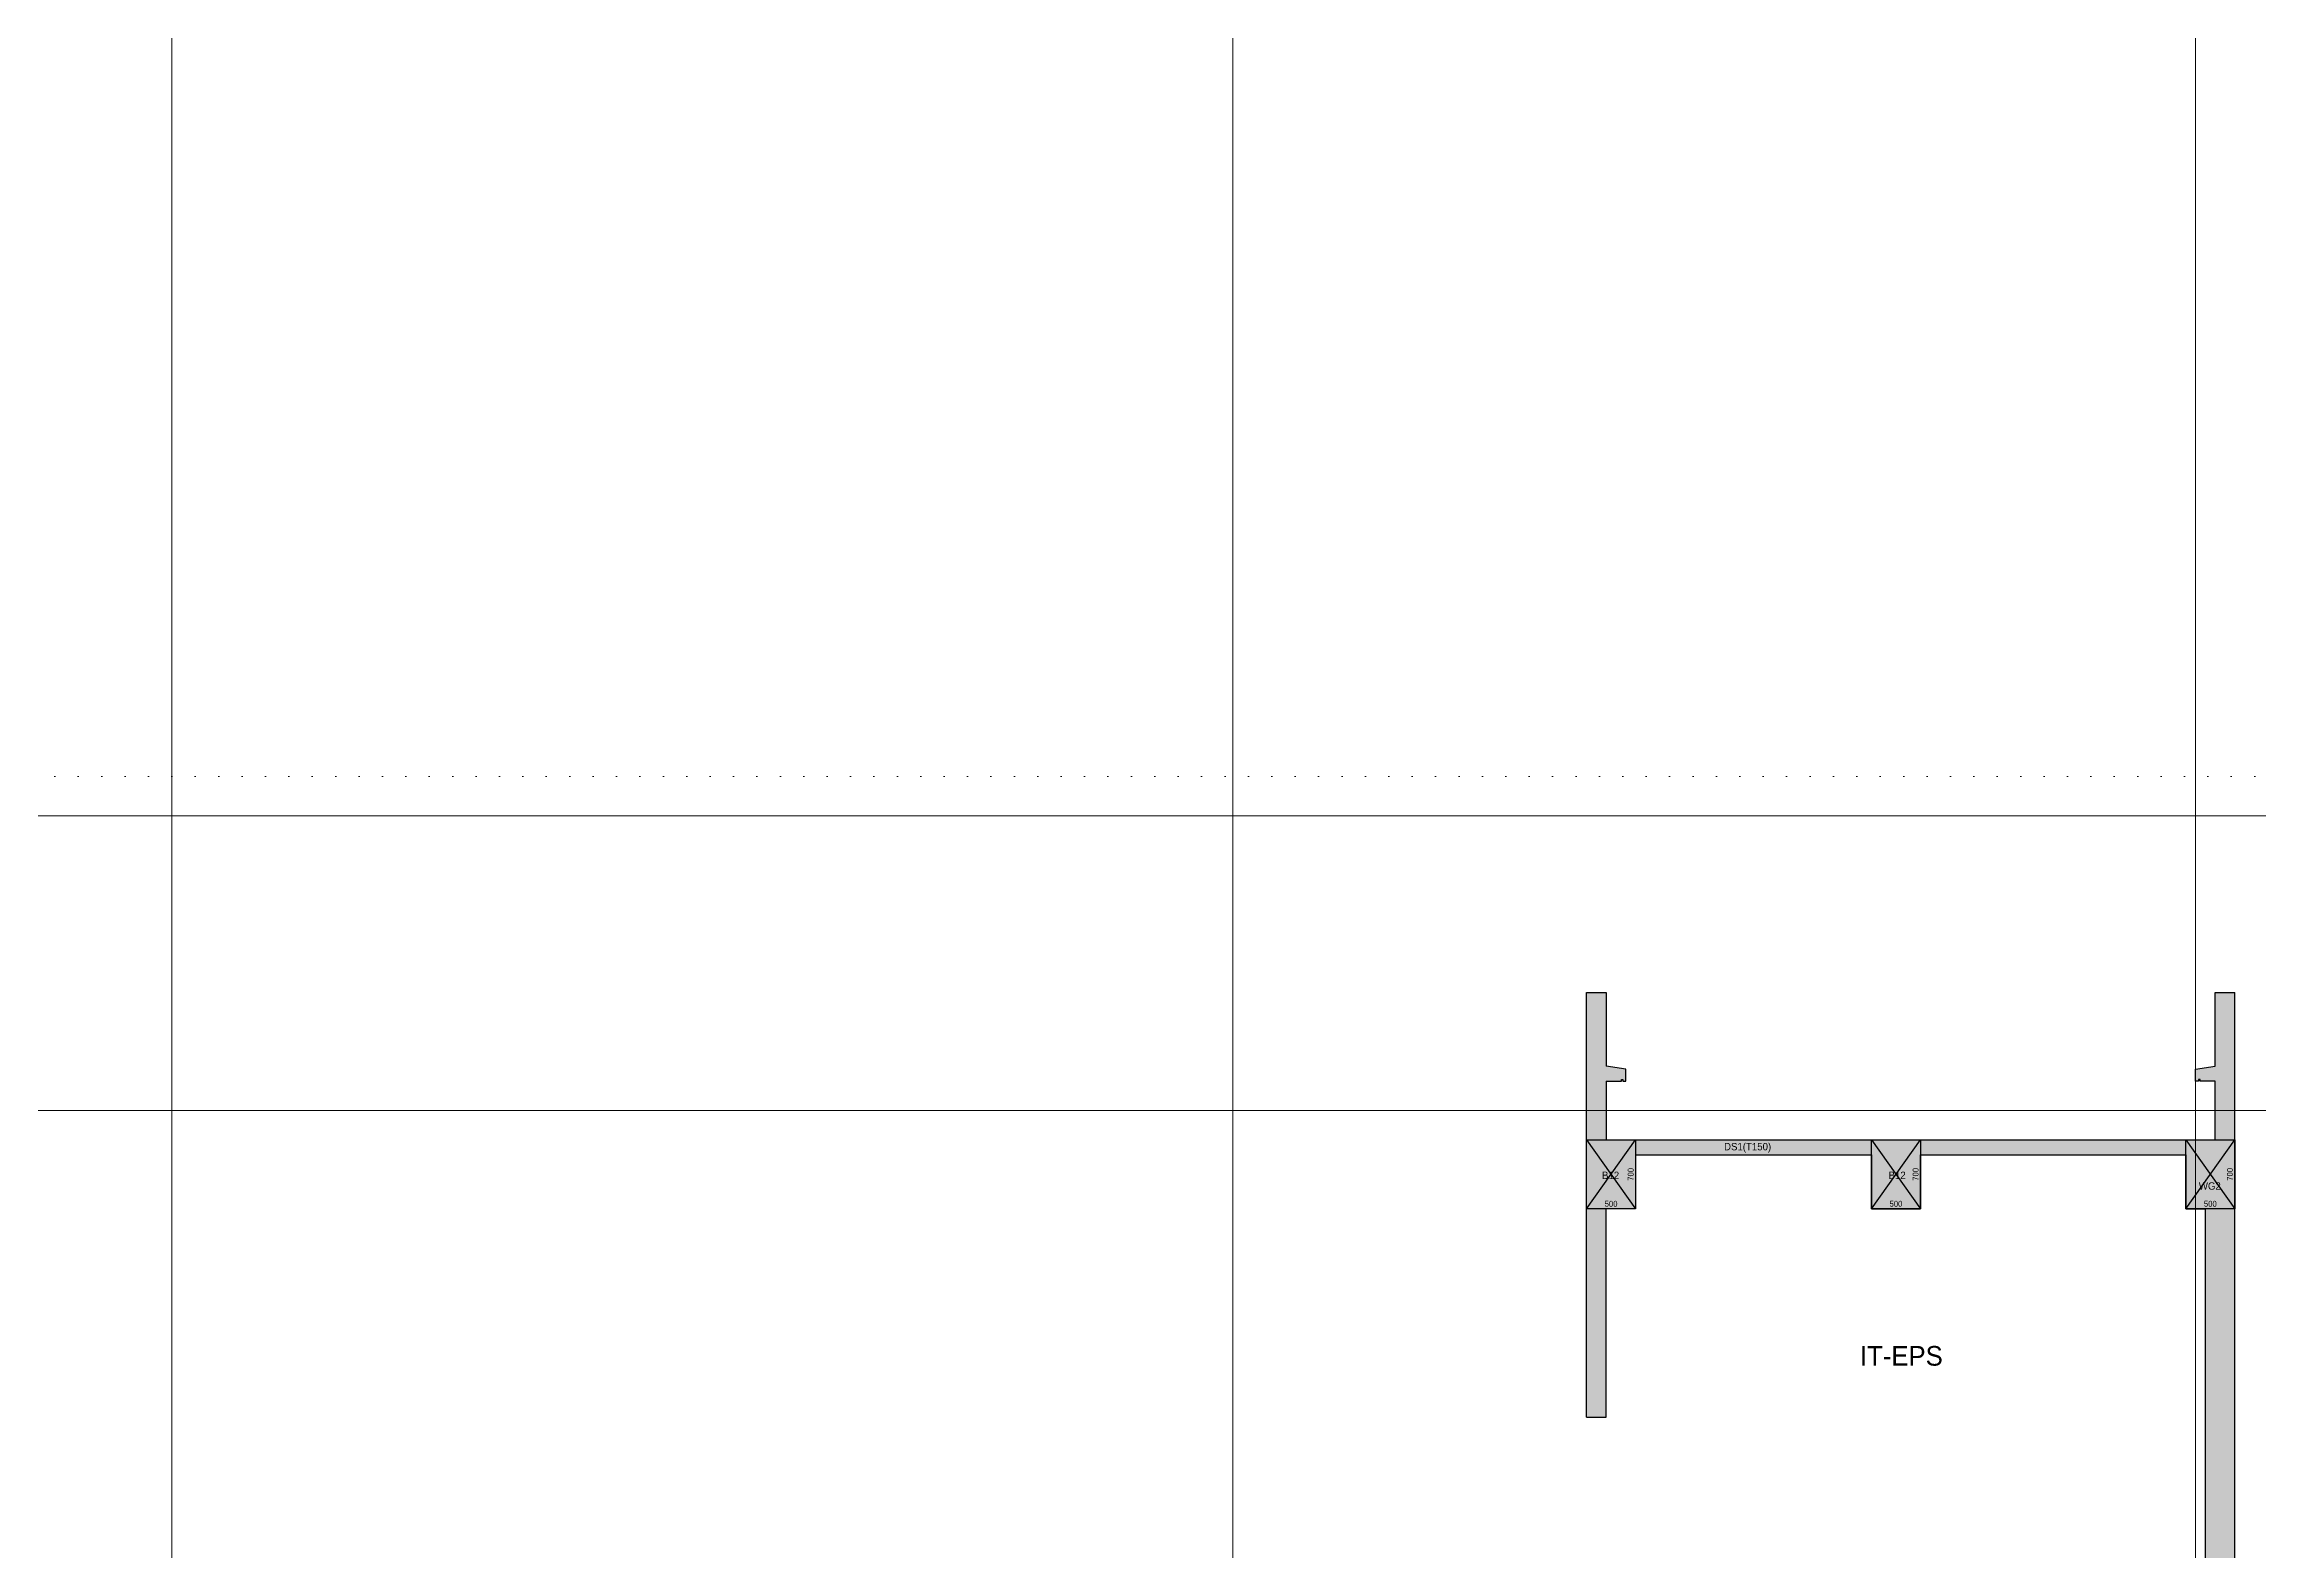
# Model space of a CAD drawing. Header units: millimetres. Extents: x 0 to 841000, y -242618 to -87908.
# Drawn here: x 348162 to 370713, y -160170 to -144827 of the extents above; entities that cross this region are included whole.
import ezdxf
from ezdxf.enums import TextEntityAlignment as Align

# ---------------------------------------------------------------- set-up
doc = ezdxf.new("R2010")
doc.units = ezdxf.units.MM
doc.header["$LTSCALE"] = 250
doc.linetypes.add('DOT', pattern=[6.35, 0, -6.35])
doc.layers.get('Defpoints').update_dxf_attribs({"color": 151})
doc.layers.add('A-CON', color=2, linetype='Continuous')
doc.layers.add('구조SOLID', color=253, linetype='Continuous')
doc.layers.add('AS-HIDLINE', color=205, linetype='Continuous', plot=False)
doc.layers.add('NO-TEXT', color=150, linetype='Continuous', plot=False)
doc.layers.add('CEN', color=1, linetype='Continuous', lineweight=9)
doc.styles.add('Gdim', font='Dotum.ttf')
doc.dimstyles.new('G-Xdim', dxfattribs={"dimscale": 30, "dimtxt": 2, "dimasz": 1, "dimexe": 1.2, "dimexo": 1.2, "dimgap": 0, "dimtad": 1, "dimdec": 1, "dimdsep": 46, "dimlunit": 6, "dimtxsty": 'Gdim', "dimcen": 1, "dimse1": 1, "dimse2": 1, "dimsd1": 1, "dimsd2": 1, "dimclrd": 1, "dimclre": 1, "dimclrt": 256, "dimadec": 0, "dimazin": 0, "dimtfac": 1, "dimtdec": 1, "dimtix": 1, "dimtmove": 2, "dimatfit": 1, "dimfxl": 2, "dimtolj": 1, "dimlwd": -1, "dimlwe": -1, "dimarcsym": 0})

# ---------------------------------------------------------------- blocks, each defined once
blk = doc.blocks.new('*D419')
at = {"layer": 'Defpoints', "color": 0, "linetype": 'Continuous', "transparency": 16777216}
for p in [(-200, -700), (300, -680), (300, -700)]:
    blk.add_point(p, dxfattribs=at)
at = {"layer": 'AS-HIDLINE', "linetype": 'Continuous', "transparency": 16777216, "insert": (50, -650), "char_height": 60, "attachment_point": 5, "style": 'Gdim'}
blk.add_mtext('\\A1;500', dxfattribs=at)
blk = doc.blocks.new('*D420')
at = {"layer": 'Defpoints', "color": 0, "linetype": 'Continuous', "transparency": 16777216}
for p in [(300, 0), (280, 0), (300, -700)]:
    blk.add_point(p, dxfattribs=at)
at = {"layer": 'AS-HIDLINE', "linetype": 'Continuous', "transparency": 16777216, "insert": (250, -350), "char_height": 60, "attachment_point": 5, "rotation": 90, "style": 'Gdim'}
blk.add_mtext('\\A1;700', dxfattribs=at)
blk = doc.blocks.new('*D457')
at = {"layer": 'Defpoints', "color": 0, "linetype": 'Continuous', "transparency": 16777216}
for p in [(-300, -700), (200, -680), (200, -700)]:
    blk.add_point(p, dxfattribs=at)
at = {"layer": 'AS-HIDLINE', "linetype": 'Continuous', "transparency": 16777216, "insert": (-50, -650), "char_height": 60, "attachment_point": 5, "style": 'Gdim'}
blk.add_mtext('\\A1;500', dxfattribs=at)
blk = doc.blocks.new('*D458')
at = {"layer": 'Defpoints', "color": 0, "linetype": 'Continuous', "transparency": 16777216}
for p in [(200, 0), (180, 0), (200, -700)]:
    blk.add_point(p, dxfattribs=at)
at = {"layer": 'AS-HIDLINE', "linetype": 'Continuous', "transparency": 16777216, "insert": (150, -350), "char_height": 60, "attachment_point": 5, "rotation": 90, "style": 'Gdim'}
blk.add_mtext('\\A1;700', dxfattribs=at)
blk = doc.blocks.new('*U157')
at = {"layer": 'AS-HIDLINE', "linetype": 'Continuous'}
for p, q in [((-200, -700), (300, 0)), ((-200, 0), (300, -700))]:
    blk.add_line(p, q, dxfattribs=at)
blk.add_lwpolyline([(-200, -700), (-200, 0), (300, 0), (300, -700)], close=True, dxfattribs=at)
dim = blk.add_linear_dim(base=(280.13, 0), p1=(300, -700), p2=(300, 0), angle=90, dimstyle='G-Xdim', override={"dimtxsty": 'Gdim'}, dxfattribs=at)
dim.commit()
dim.dimension.update_dxf_attribs({"geometry": '*D420', "text_midpoint": (250.09, -350)})
dim = blk.add_linear_dim(base=(300, -680.06), p1=(-200, -700), p2=(300, -700), dimstyle='G-Xdim', override={"dimtxsty": 'Gdim'}, dxfattribs=at)
dim.commit()
dim.dimension.update_dxf_attribs({"geometry": '*D419', "text_midpoint": (50, -650.02)})
blk = doc.blocks.new('*U176')
at = {"layer": 'AS-HIDLINE', "linetype": 'Continuous'}
for p, q in [((-300, -700), (200, 0)), ((-300, 0), (200, -700))]:
    blk.add_line(p, q, dxfattribs=at)
blk.add_lwpolyline([(-300, -700), (-300, 0), (200, 0), (200, -700)], close=True, dxfattribs=at)
dim = blk.add_linear_dim(base=(180.13, 0), p1=(200, -700), p2=(200, 0), angle=90, dimstyle='G-Xdim', override={"dimtxsty": 'Gdim'}, dxfattribs=at)
dim.commit()
dim.dimension.update_dxf_attribs({"geometry": '*D458', "text_midpoint": (150.09, -350)})
dim = blk.add_linear_dim(base=(200, -680.06), p1=(-300, -700), p2=(200, -700), dimstyle='G-Xdim', override={"dimtxsty": 'Gdim'}, dxfattribs=at)
dim.commit()
dim.dimension.update_dxf_attribs({"geometry": '*D457', "text_midpoint": (-50, -650.02)})

msp = doc.modelspace()

# ---------------------------------------------------------------- hatches: boundary and pattern name
at = {"layer": '구조SOLID'}
h = msp.add_hatch(color=256, dxfattribs=at)
h.dxf.hatch_style = 1
h.paths.add_polyline_path([(370260.662, -155379.484), (370060.662, -155379.484), (370060.662, -155259.484), (370260.662, -155229.484), (370260.662, -154479.481), (370460.662, -154479.481), (370460.662, -202279.481), (371810.661, -202279.481), (371810.661, -203779.481), (368810.661, -203779.481), (368810.661, -202279.481), (369860.662, -202279.481), (369860.662, -202029.481), (364160.662, -202029.481), (364160.662, -202529.481), (363560.662, -202529.481), (363560.662, -202029.481), (362360.662, -202029.481), (362360.662, -203629.481), (358160.662, -203629.481), (358160.662, -202029.481), (351710.662, -202029.481), (351710.662, -204659.481), (347210.662, -204659.481), (347210.662, -202029.481), (340910.662, -202029.481), (340910.662, -204659.481), (336410.662, -204659.481), (336410.662, -202029.481), (330110.662, -202029.481), (330110.662, -204659.481), (325610.662, -204659.481), (325610.662, -202029.481), (319310.662, -202029.481), (319310.662, -203829.481), (314810.662, -203829.481), (314810.662, -202029.481), (308510.662, -202029.481), (308510.662, -203829.481), (304010.662, -203829.481), (304010.662, -202029.481), (297560.662, -202029.481), (297560.662, -203629.481), (293360.662, -203629.481), (293360.662, -203129.481), (286910.662, -203129.481), (286910.662, -204029.481), (283910.662, -204029.481), (283910.662, -202529.481), (285260.662, -202529.481), (285260.662, -154479.481), (285460.662, -154479.481), (285460.662, -155529.484), (285660.662, -155559.484), (285660.662, -155679.484), (285460.662, -155679.484), (285460.662, -156279.481), (287960.662, -156279.481), (287960.662, -155679.484), (287660.662, -155679.484), (287660.662, -155559.484), (287960.662, -155514.484), (287960.662, -152929.481), (288260.662, -152929.481), (288260.662, -153479.481), (288460.662, -153479.481), (288460.662, -153629.481), (288260.662, -153629.481), (288260.662, -192829.481), (291560.662, -192829.481), (291560.662, -192644.481), (291860.662, -192644.481), (291860.662, -192829.481), (294860.662, -192829.481), (294860.662, -192744.481), (295110.662, -192744.481), (295110.662, -192879.481), (360610.662, -192879.481), (360610.662, -192744.481), (360860.662, -192744.481), (360860.662, -192829.481), (363860.662, -192829.481), (363860.662, -192644.481), (364060.662, -192644.481), (364060.662, -192829.481), (370160.662, -192829.481), (370160.662, -184929.481), (369960.662, -184929.481), (369960.662, -183979.481), (367210.662, -183979.481), (367210.662, -184429.481), (366810.662, -184429.481), (366810.662, -183979.481), (364160.662, -183979.481), (364160.662, -185129.481), (363560.662, -185129.481), (363560.662, -184009.481), (360860.662, -184009.481), (360860.662, -185129.481), (360860.662, -190314.481), (360610.662, -190314.481), (360610.662, -185129.481), (360160.662, -185129.481), (360160.662, -184009.481), (357010.662, -184009.481), (357010.662, -184729.481), (356310.662, -184729.481), (356310.662, -184009.481), (353410.662, -184009.481), (353410.662, -184729.481), (352710.662, -184729.481), (352710.662, -184009.481), (349810.662, -184009.481), (349810.662, -184729.481), (349110.662, -184729.481), (349110.662, -184009.481), (346210.662, -184009.481), (346210.662, -184729.481), (345510.662, -184729.481), (345510.662, -184009.481), (342610.662, -184009.481), (342610.662, -184729.481), (341910.662, -184729.481), (341910.662, -184009.481), (339010.662, -184009.481), (339010.662, -184729.481), (338310.662, -184729.481), (338310.662, -184009.481), (335410.662, -184009.481), (335410.662, -184729.481), (334710.662, -184729.481), (334710.662, -184009.481), (331810.662, -184009.481), (331810.662, -184729.481), (331110.662, -184729.481), (331110.662, -184009.481), (328210.662, -184009.481), (328210.662, -184729.481), (327510.662, -184729.481), (327510.662, -184009.481), (324610.662, -184009.481), (324610.662, -184729.481), (323910.662, -184729.481), (323910.662, -184009.481), (321010.662, -184009.481), (321010.662, -184729.481), (320310.662, -184729.481), (320310.662, -184009.481), (317410.662, -184009.481), (317410.662, -184729.481), (316710.662, -184729.481), (316710.662, -184009.481), (313810.662, -184009.481), (313810.662, -184729.481), (313110.662, -184729.481), (313110.662, -184009.481), (310210.662, -184009.481), (310210.662, -184729.481), (309510.662, -184729.481), (309510.662, -184009.481), (306610.662, -184009.481), (306610.662, -184729.481), (305910.662, -184729.481), (305910.662, -184009.481), (303010.662, -184009.481), (303010.662, -184729.481), (302310.662, -184729.481), (302310.662, -184009.481), (299410.662, -184009.481), (299410.662, -184729.481), (298710.662, -184729.481), (298710.662, -184009.481), (295560.662, -184009.481), (295560.662, -185129.481), (295110.662, -185129.481), (295110.662, -190314.481), (294860.662, -190314.481), (294860.662, -184009.481), (292160.662, -184009.481), (292160.662, -185129.481), (291860.662, -185129.481), (291860.662, -190514.481), (291560.662, -190514.481), (291560.662, -183644.481), (291860.662, -183644.481), (291860.662, -183829.481), (294860.662, -183829.481), (294860.662, -183744.481), (295060.662, -183744.481), (295060.662, -183829.481), (360660.662, -183829.481), (360660.662, -183744.481), (360860.662, -183744.481), (360860.662, -183829.481), (363860.662, -183829.481), (363860.662, -183644.481), (364060.662, -183644.481), (364060.662, -183829.481), (370160.662, -183829.481), (370160.662, -177429.481), (369960.662, -177429.481), (369960.662, -176479.481), (367210.662, -176479.481), (367210.662, -176929.481), (366810.662, -176929.481), (366810.662, -176479.481), (364160.662, -176479.481), (364160.662, -177429.481), (363560.662, -177429.481), (363560.662, -176509.481), (360610.662, -176509.481), (360610.662, -177429.481), (359910.662, -177429.481), (359910.662, -176509.481), (357010.662, -176509.481), (357010.662, -177429.481), (356310.662, -177429.481), (356310.662, -176509.481), (353410.662, -176509.481), (353410.662, -177429.481), (352710.662, -177429.481), (352710.662, -176509.481), (349810.662, -176509.481), (349810.662, -177429.481), (349110.662, -177429.481), (349110.662, -176509.481), (346210.662, -176509.481), (346210.662, -177429.481), (345510.662, -177429.481), (345510.662, -176509.481), (342610.662, -176509.481), (342610.662, -177429.481), (341910.662, -177429.481), (341910.662, -176509.481), (339010.662, -176509.481), (339010.662, -177429.481), (338310.662, -177429.481), (338310.662, -176509.481), (335410.662, -176509.481), (335410.662, -177429.481), (334710.662, -177429.481), (334710.662, -176509.481), (331810.662, -176509.481), (331810.662, -177429.481), (331110.662, -177429.481), (331110.662, -176509.481), (328210.662, -176509.481), (328210.662, -177429.481), (327510.662, -177429.481), (327510.662, -176509.481), (324610.662, -176509.481), (324610.662, -177429.481), (323910.662, -177429.481), (323910.662, -176509.481), (321010.662, -176509.481), (321010.662, -177429.481), (320310.662, -177429.481), (320310.662, -176509.481), (317410.662, -176509.481), (317410.662, -177429.481), (316710.662, -177429.481), (316710.662, -176509.481), (313810.662, -176509.481), (313810.662, -177429.481), (313110.662, -177429.481), (313110.662, -176509.481), (310210.662, -176509.481), (310210.662, -177429.481), (309510.662, -177429.481), (309510.662, -176509.481), (306610.662, -176509.481), (306610.662, -177429.481), (305910.662, -177429.481), (305910.662, -176509.481), (303010.662, -176509.481), (303010.662, -177429.481), (302310.662, -177429.481), (302310.662, -176509.481), (299410.662, -176509.481), (299410.662, -177429.481), (298710.662, -177429.481), (298710.662, -176509.481), (295810.662, -176509.481), (295810.662, -177429.481), (295110.662, -177429.481), (295110.662, -176509.481), (292160.662, -176509.481), (292160.662, -177429.481), (291860.662, -177429.481), (291860.662, -181514.481), (291560.662, -181514.481), (291560.662, -176144.481), (291860.662, -176144.481), (291860.662, -176329.481), (294860.662, -176329.481), (294860.662, -176244.481), (295060.662, -176244.481), (295060.662, -176329.481), (360660.662, -176329.481), (360660.662, -176244.481), (360860.662, -176244.481), (360860.662, -176329.481), (363860.662, -176329.481), (363860.662, -176144.481), (364060.662, -176144.481), (364060.662, -176329.481), (370160.662, -176329.481), (370160.662, -170429.481), (369960.662, -170429.481), (369960.662, -169479.481), (364160.662, -169479.481), (364160.662, -170429.481), (363560.662, -170429.481), (363560.662, -169509.481), (360610.662, -169509.481), (360610.662, -170429.481), (359910.662, -170429.481), (359910.662, -169509.481), (357010.662, -169509.481), (357010.662, -170429.481), (356310.662, -170429.481), (356310.662, -169509.481), (353410.662, -169509.481), (353410.662, -170429.481), (352710.662, -170429.481), (352710.662, -169509.481), (349810.662, -169509.481), (349810.662, -170429.481), (349110.662, -170429.481), (349110.662, -169509.481), (346210.662, -169509.481), (346210.662, -170429.481), (345510.662, -170429.481), (345510.662, -169509.481), (342610.662, -169509.481), (342610.662, -170429.481), (341910.662, -170429.481), (341910.662, -169509.481), (339010.662, -169509.481), (339010.662, -170429.481), (338310.662, -170429.481), (338310.662, -169509.481), (335410.662, -169509.481), (335410.662, -170429.481), (334710.662, -170429.481), (334710.662, -169509.481), (331810.662, -169509.481), (331810.662, -170429.481), (331110.662, -170429.481), (331110.662, -169509.481), (328210.662, -169509.481), (328210.662, -170429.481), (327510.662, -170429.481), (327510.662, -169509.481), (324610.662, -169509.481), (324610.662, -170429.481), (323910.662, -170429.481), (323910.662, -169509.481), (321010.662, -169509.481), (321010.662, -170429.481), (320310.662, -170429.481), (320310.662, -169509.481), (317410.662, -169509.481), (317410.662, -170429.481), (316710.662, -170429.481), (316710.662, -169509.481), (313810.662, -169509.481), (313810.662, -170429.481), (313110.662, -170429.481), (313110.662, -169509.481), (310210.662, -169509.481), (310210.662, -170429.481), (309510.662, -170429.481), (309510.662, -169509.481), (306610.662, -169509.481), (306610.662, -170429.481), (305910.662, -170429.481), (305910.662, -169509.481), (303010.662, -169509.481), (303010.662, -170429.481), (302310.662, -170429.481), (302310.662, -169509.481), (299410.662, -169509.481), (299410.662, -170429.481), (298710.662, -170429.481), (298710.662, -169509.481), (295810.662, -169509.481), (295810.662, -170429.481), (295110.662, -170429.481), (295110.662, -169509.481), (292160.662, -169509.481), (292160.662, -170429.481), (291860.662, -170429.481), (291860.662, -174014.481), (291560.662, -174014.481), (291560.662, -169144.481), (291860.662, -169144.481), (291860.662, -169329.481), (294860.662, -169329.481), (294860.662, -169244.481), (295060.662, -169244.481), (295060.662, -169329.481), (360660.662, -169329.481), (360660.662, -169244.481), (360860.662, -169244.481), (360860.662, -169329.481), (363860.662, -169329.481), (363860.662, -169144.481), (364060.662, -169144.481), (364060.662, -169329.481), (370160.662, -169329.481), (370160.662, -162429.481), (369960.662, -162429.481), (369960.662, -161479.481), (367210.662, -161479.481), (367210.662, -161929.481), (366810.662, -161929.481), (366810.662, -161479.481), (364060.662, -161479.481), (364060.662, -162629.481), (363460.662, -162629.481), (363460.662, -161709.481), (360660.662, -161709.481), (360660.662, -162629.481), (359860.662, -162629.481), (359860.662, -161709.481), (357060.662, -161709.481), (357060.662, -162629.481), (356260.662, -162629.481), (356260.662, -161709.481), (353460.662, -161709.481), (353460.662, -162629.481), (352660.662, -162629.481), (352660.662, -161709.481), (349860.662, -161709.481), (349860.662, -162629.481), (349060.662, -162629.481), (349060.662, -161709.481), (346260.662, -161709.481), (346260.662, -162629.481), (345460.662, -162629.481), (345460.662, -161709.481), (342660.662, -161709.481), (342660.662, -162629.481), (341860.662, -162629.481), (341860.662, -161709.481), (339060.662, -161709.481), (339060.662, -162629.481), (338260.662, -162629.481), (338260.662, -161709.481), (335460.662, -161709.481), (335460.662, -162629.481), (334660.662, -162629.481), (334660.662, -161709.481), (331860.662, -161709.481), (331860.662, -162629.481), (331060.662, -162629.481), (331060.662, -161709.481), (328260.662, -161709.481), (328260.662, -162629.481), (327460.662, -162629.481), (327460.662, -161709.481), (324660.662, -161709.481), (324660.662, -162629.481), (323860.662, -162629.481), (323860.662, -161709.481), (321060.662, -161709.481), (321060.662, -162629.481), (320260.662, -162629.481), (320260.662, -161709.481), (317460.662, -161709.481), (317460.662, -162629.481), (316660.662, -162629.481), (316660.662, -161709.481), (313860.662, -161709.481), (313860.662, -162629.481), (313060.662, -162629.481), (313060.662, -161709.481), (310260.662, -161709.481), (310260.662, -162629.481), (309460.662, -162629.481), (309460.662, -161709.481), (306660.662, -161709.481), (306660.662, -162629.481), (305860.662, -162629.481), (305860.662, -161709.481), (303060.662, -161709.481), (303060.662, -162629.481), (302260.662, -162629.481), (302260.662, -161709.481), (299460.662, -161709.481), (299460.662, -162629.481), (298660.662, -162629.481), (298660.662, -161709.481), (295860.662, -161709.481), (295860.662, -162629.481), (295060.662, -162629.481), (295060.662, -161709.481), (292160.662, -161709.481), (292160.662, -162629.481), (291860.662, -162629.481), (291860.662, -167014.481), (291560.662, -167014.481), (291560.662, -160929.481), (291860.662, -160929.481), (292160.662, -160959.481), (292160.662, -161079.481), (292130.662, -161079.481), (291860.662, -161079.481), (291860.662, -161529.481), (363860.662, -161529.481), (363860.662, -161079.481), (363560.662, -161079.481), (363560.662, -160959.481), (363860.662, -160929.481), (364060.662, -160929.481), (364060.662, -161329.481), (370160.662, -161329.481), (370160.662, -156679.481), (369960.662, -156679.481), (369960.662, -156129.481), (367260.662, -156129.481), (367260.662, -156679.481), (366760.662, -156679.481), (366760.662, -156129.481), (364360.662, -156129.481), (364360.662, -156679.481), (364060.662, -156679.481), (364060.662, -158799.481), (363860.662, -158799.481), (363860.662, -155229.484), (364060.662, -155229.484), (364260.662, -155259.484), (364260.662, -155379.484), (364060.662, -155379.484), (364060.662, -155979.481), (370260.662, -155979.481)])
h.paths.add_polyline_path([(316560.662, -201629.481), (316560.662, -201494.481), (316360.662, -201494.481), (316360.662, -201629.481), (295060.662, -201629.481), (295060.662, -201494.481), (294860.662, -201494.481), (294860.662, -201629.481), (291860.662, -201629.481), (291860.662, -193929.481), (292160.662, -193929.481), (292160.662, -193009.481), (294860.662, -193009.481), (294860.662, -193779.481), (295560.662, -193779.481), (295560.662, -193059.481), (298710.662, -193059.481), (298710.662, -193779.481), (299410.662, -193779.481), (299410.662, -193059.481), (302310.662, -193059.481), (302310.662, -193779.481), (303010.662, -193779.481), (303010.662, -193059.481), (305910.662, -193059.481), (305910.662, -193779.481), (306610.662, -193779.481), (306610.662, -193059.481), (309510.662, -193059.481), (309510.662, -193779.481), (310210.662, -193779.481), (310210.662, -193059.481), (313110.662, -193059.481), (313110.662, -193779.481), (313810.662, -193779.481), (313810.662, -193059.481), (316710.662, -193059.481), (316710.662, -193779.481), (317410.662, -193779.481), (317410.662, -193059.481), (320310.662, -193059.481), (320310.662, -193779.481), (321010.662, -193779.481), (321010.662, -193059.481), (323910.662, -193059.481), (323910.662, -193779.481), (324610.662, -193779.481), (324610.662, -193059.481), (327510.662, -193059.481), (327510.662, -193779.481), (328210.662, -193779.481), (328210.662, -193059.481), (331110.662, -193059.481), (331110.662, -193779.481), (331810.662, -193779.481), (331810.662, -193059.481), (334710.662, -193059.481), (334710.662, -193779.481), (335410.662, -193779.481), (335410.662, -193059.481), (338310.662, -193059.481), (338310.662, -193779.481), (339010.662, -193779.481), (339010.662, -193059.481), (341910.662, -193059.481), (341910.662, -193779.481), (342610.662, -193779.481), (342610.662, -193059.481), (345510.662, -193059.481), (345510.662, -193779.481), (346210.662, -193779.481), (346210.662, -193059.481), (349110.662, -193059.481), (349110.662, -193779.481), (349810.662, -193779.481), (349810.662, -193059.481), (352710.662, -193059.481), (352710.662, -193779.481), (353410.662, -193779.481), (353410.662, -193059.481), (356310.662, -193059.481), (356310.662, -193779.481), (357010.662, -193779.481), (357010.662, -193059.481), (360160.662, -193059.481), (360160.662, -193779.481), (360860.662, -193779.481), (360860.662, -193009.481), (363560.662, -193009.481), (363560.662, -193929.481), (364160.662, -193929.481), (364160.662, -192979.481), (366760.662, -192979.481), (366760.662, -193729.481), (367260.662, -193729.481), (367260.662, -192979.481), (369960.662, -192979.481), (369960.662, -193929.481), (370160.662, -193929.481), (370160.662, -201629.481), (364060.662, -201629.481), (364060.662, -201394.481), (363860.662, -201394.481), (363860.662, -201629.481), (345960.662, -201629.481), (345960.662, -201494.481), (345760.662, -201494.481), (345760.662, -201629.481)], flags=16)
h.paths.add_polyline_path([(291560.662, -201629.481), (288260.662, -201629.481), (288260.662, -192979.481), (291560.662, -192979.481)], flags=16)
h.paths.add_polyline_path([(287960.662, -201629.481), (285560.662, -201629.481), (285560.662, -193929.481), (285860.662, -193929.481), (285860.662, -192979.481), (287960.662, -192979.481)], flags=16)
h.paths.add_polyline_path([(287960.662, -192829.481), (285560.662, -192829.481), (285560.662, -185129.481), (285860.662, -185129.481), (285860.662, -183979.481), (287960.662, -183979.481)], flags=16)
h.paths.add_polyline_path([(287960.662, -183829.481), (285560.662, -183829.481), (285560.662, -177429.481), (285860.662, -177429.481), (285860.662, -176479.481), (287960.662, -176479.481)], flags=16)
h.paths.add_polyline_path([(287960.662, -176329.481), (285560.662, -176329.481), (285560.662, -170429.481), (285860.662, -170429.481), (285860.662, -169479.481), (287960.662, -169479.481)], flags=16)
h.paths.add_polyline_path([(287960.662, -169329.481), (285560.662, -169329.481), (285560.662, -162429.481), (285860.662, -162429.481), (285860.662, -161479.481), (287960.662, -161479.481)], flags=16)
h.paths.add_polyline_path([(287960.662, -161329.481), (285560.662, -161329.481), (285560.662, -156979.481), (285760.662, -156979.481), (285760.662, -156429.481), (287960.662, -156429.481)], flags=16)
h = msp.add_hatch(color=256, dxfattribs=at)
h.dxf.hatch_style = 1
h.paths.add_polyline_path([(363860.662, -154479.481), (364060.662, -154479.481), (364060.662, -155229.484), (363860.662, -155229.484)])

# ---------------------------------------------------------------- linework, layer by layer
at = {"layer": 'A-CON'}
for p, q in [((363860.662, -158799.481), (363860.662, -154479.481)), ((363860.662, -154479.481), (364060.662, -154479.481)), ((364060.662, -154479.481), (364060.662, -155229.484, 0)), ((370260.662, -154479.481), (370460.662, -154479.481)), ((370260.662, -155229.484), (370260.662, -154479.481)), ((370460.662, -202279.481), (370460.662, -154479.481)), ((364260.662, -155259.484, 0), (364060.662, -155229.484, 0)), ((364215.662, -155379.484, 0), (364215.662, -155364.484, 0)), ((364215.662, -155364.484, 0), (364230.662, -155364.484, 0)), ((364230.662, -155364.484, 0), (364230.662, -155379.484, 0)), ((364260.662, -155379.484, 0), (364260.662, -155259.484, 0)), ((370060.662, -155259.484), (370260.662, -155229.484)), ((370060.662, -155379.484), (370060.662, -155259.484)), ((370105.662, -155364.484), (370090.662, -155364.484)), ((370090.662, -155364.484), (370090.662, -155379.484)), ((370105.662, -155379.484), (370105.662, -155364.484)), ((364060.662, -155379.484, 0), (364060.662, -155979.481)), ((364060.662, -155379.484, 0), (364215.662, -155379.484, 0)), ((364230.662, -155379.484, 0), (364260.662, -155379.484, 0)), ((370090.662, -155379.484), (370060.662, -155379.484)), ((370260.662, -155379.484), (370105.662, -155379.484)), ((370260.662, -155979.481), (370260.662, -155379.484)), ((364060.662, -155979.481), (370260.662, -155979.481)), ((364360.662, -156129.481), (366760.662, -156129.481)), ((364360.662, -156129.481), (364360.662, -156679.481)), ((366760.662, -156129.481), (366760.662, -156679.481)), ((367260.662, -156129.481), (369960.662, -156129.481)), ((367260.662, -156679.481), (367260.662, -156129.481)), ((369960.662, -156129.481), (369960.662, -156679.481)), ((364060.662, -158799.481), (364060.662, -156679.481)), ((364360.662, -156679.481), (364060.662, -156679.481)), ((366760.662, -156679.481), (367260.662, -156679.481)), ((369960.662, -156679.481), (370160.662, -156679.481)), ((370160.662, -161329.481), (370160.662, -156679.481)), ((363860.662, -158799.481), (364060.662, -158799.481))]:
    msp.add_line(p, q, dxfattribs=at)
at = {"layer": 'CEN'}
for p, q in [((349460.662, -131412.587), (349460.662, -213173.996)), ((360260.662, -131412.587), (360260.662, -213173.996)), ((370060.662, -131412.587), (370060.662, -213173.996)), ((279660.662, -152679.481), (380882.413, -152679.481)), ((279660.662, -155679.481), (380882.413, -155679.481))]:
    msp.add_line(p, q, dxfattribs=at)
at = {"layer": 'CEN', "color": 11, "linetype": 'DOT', "ltscale": 0.15}
msp.add_line((279660.662, -152279.481), (380882.413, -152279.481), dxfattribs=at)

# ---------------------------------------------------------------- block references
at = {"layer": 'AS-HIDLINE', "linetype": 'Continuous'}
for name, p in [('*U157', (364060.662, -155979.481)), ('*U176', (367060.662, -155979.481)), ('*U157', (370160.662, -155979.481))]:
    msp.add_blockref(name, p, dxfattribs=at)

# ---------------------------------------------------------------- texts
at = {"layer": 'AS-HIDLINE', "linetype": 'Continuous', "style": 'Gdim'}
for s, p in [('DS1(T150)', (365500.564, -156047.266)), ('B12', (364105.702, -156339.229)), ('B12', (367022.156, -156339.229))]:
    msp.add_text(s, height=75, dxfattribs=at).set_placement(p, align=Align.MIDDLE_CENTER)
at = {"layer": 'AS-HIDLINE', "color": 1, "linetype": 'Continuous', "style": 'Gdim'}
msp.add_text('WG2', height=75, dxfattribs=at).set_placement((370205.702, -156448.126), align=Align.MIDDLE_CENTER)
at = {"layer": 'NO-TEXT', "style": 'Gdim'}
msp.add_text('IT-EPS', height=200, dxfattribs=at).set_placement((367065.573, -158176.706), align=Align.MIDDLE)

doc.saveas('drawing.dxf')
